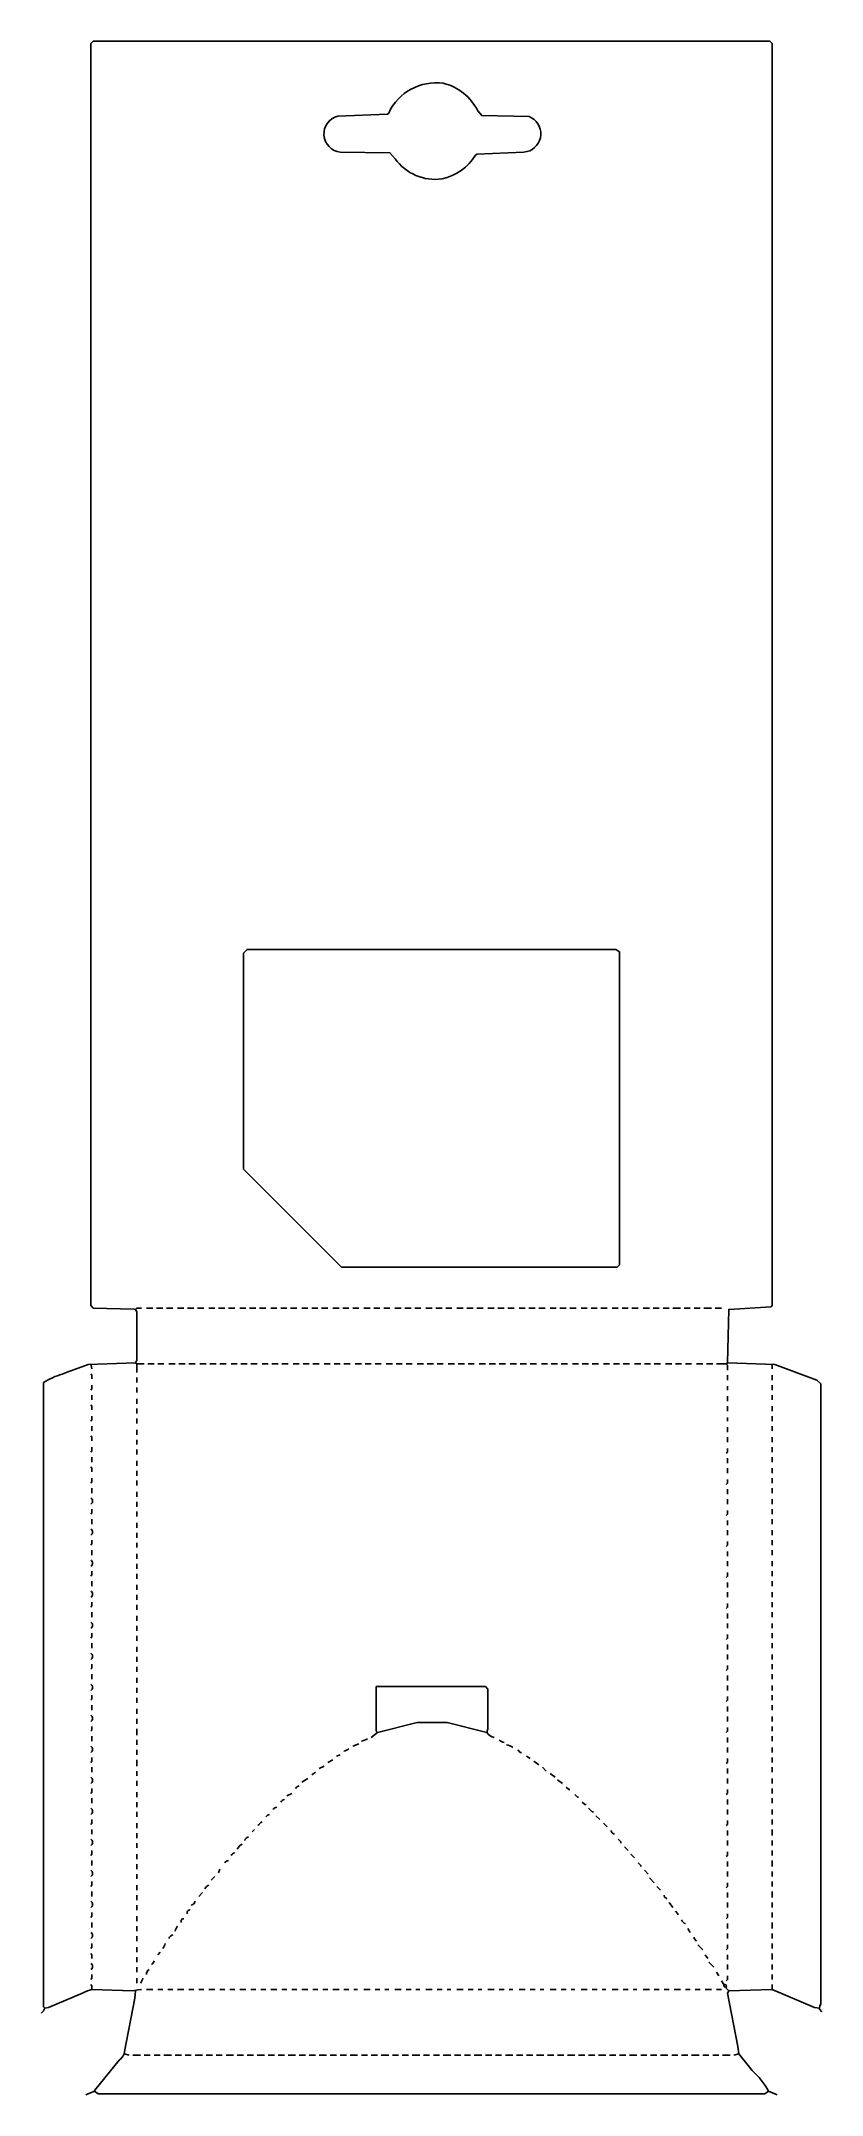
# Model space of a CAD drawing. Extents: x 31 to 660, y 84 to 1739.
import ezdxf

# ---------------------------------------------------------------- set-up
doc = ezdxf.new("R2010")
doc.units = 0
doc.layers.get('0').update_dxf_attribs({"linetype": 'CONTINUOUS'})

msp = doc.modelspace()

# ---------------------------------------------------------------- linework, layer by layer
at = {"color": 250, "linetype": 'CONTINUOUS'}
for points in [[(584, 668), (584, 672), (583, 673), (584, 674), (585, 717), (619, 719), (620, 720), (620, 1737), (618, 1739), (73, 1739), (71, 1737), (71, 720), (73, 718), (106.1, 717.2), (107, 717), (108, 718), (112, 718)], [(495, 751), (497, 753), (497, 1005), (494, 1007), (197, 1007), (195, 1005), (194, 1004), (194, 830), (273, 751), (495, 751)], [(108, 666), (108, 673), (107, 674), (108, 676), (108, 715), (107, 717)], [(116, 718), (121, 718)], [(124, 718), (129, 718)], [(132, 718), (137, 718)], [(141, 718), (146, 718)], [(149, 718), (154, 718)], [(157, 718), (162, 718)], [(166, 718), (171, 718)], [(174, 718), (179, 718)], [(182, 718), (187, 718)], [(191, 718), (196, 718)], [(199, 718), (204, 718)], [(207, 718), (212, 718)], [(216, 718), (221, 718)], [(224, 718), (229, 718)], [(232, 718), (237, 718)], [(241, 718), (246, 718)], [(249, 718), (254, 718)], [(257, 718), (262, 718)], [(266, 718), (271, 718)], [(274, 718), (279, 718)], [(282, 718), (287, 718)], [(291, 718), (296, 718)], [(299, 718), (304, 718)], [(307, 718), (312, 718)], [(316, 718), (321, 718)], [(324, 718), (329, 718)], [(332, 718), (337, 718)], [(341, 718), (346, 718)], [(349, 718), (354, 718)], [(357, 718), (362, 718)], [(366, 718), (371, 718)], [(374, 718), (379, 718)], [(382, 718), (387, 718)], [(391, 718), (396, 718)], [(399, 718), (404, 718)], [(407, 718), (412, 718)], [(416, 718), (421, 718)], [(424, 718), (429, 718)], [(432, 718), (437, 718)], [(441, 718), (446, 718)], [(449, 718), (454, 718)], [(457, 718), (462, 718)], [(466, 718), (471, 718)], [(474, 718), (479, 718)], [(482, 718), (487, 718)], [(491, 718), (496, 718)], [(499, 718), (504, 718)], [(507, 718), (512, 718)], [(516, 718), (521, 718)], [(524, 718), (529, 718)], [(532, 718), (537, 718)], [(549, 718), (554, 718)], [(557, 718), (562, 718)], [(574, 718), (579, 718)], [(72, 669), (71, 673)], [(108, 658), (108, 662)], [(117, 673), (122, 673)], [(134, 673), (139, 673)], [(142, 673), (147, 673)], [(159, 673), (164, 673)], [(167, 673), (172, 673)], [(184, 673), (189, 673)], [(192, 673), (197, 673)], [(209, 673), (214, 673)], [(217, 673), (222, 673)], [(234, 673), (239, 673)], [(242, 673), (247, 673)], [(259, 673), (264, 673)], [(267, 673), (272, 673)], [(284, 673), (289, 673)], [(292, 673), (297, 673)], [(309, 673), (314, 673)], [(317, 673), (322, 673)], [(334, 673), (339, 673)], [(342, 673), (347, 673)], [(359, 673), (364, 673)], [(367, 673), (372, 673)], [(384, 673), (389, 673)], [(392, 673), (397, 673)], [(409, 673), (414, 673)], [(417, 673), (422, 673)], [(434, 673), (439, 673)], [(442, 673), (447, 673)], [(459, 673), (464, 673)], [(467, 673), (472, 673)], [(484, 673), (489, 673)], [(492, 673), (497, 673)], [(509, 673), (514, 673)], [(517, 673), (522, 673)], [(534, 673), (539, 673)], [(542, 673), (547, 673)], [(559, 673), (564, 673)], [(567, 673), (572, 673)], [(660, 151), (658, 153), (658, 154), (658.3, 155.9), (659, 157), (659, 657), (656, 660), (622, 672.5), (584, 674)], [(620, 669), (620, 673)], [(620, 660), (620, 664)], [(108, 650), (108, 654)], [(620, 652), (620, 656)], [(620, 644), (620, 648)], [(108, 641), (108, 645)], [(108, 633), (108, 637)], [(108, 625), (108, 629)], [(620, 635), (620, 639)], [(620, 627), (620, 631)], [(108, 616), (108, 620)], [(620, 619), (620, 623)], [(620, 610), (620, 614)], [(108, 608), (108, 612)], [(108, 600), (108, 604)], [(620, 602), (620, 606)], [(620, 594), (620, 598)], [(108, 591), (108, 595)], [(108, 583), (108, 587)], [(620, 585), (620, 589)], [(620, 577), (620, 581)], [(108, 575), (108, 579)], [(108, 566), (108, 570)], [(620, 569), (620, 573)], [(620, 560), (620, 564)], [(108, 558), (108, 562)], [(108, 550), (108, 554)], [(620, 552), (620, 556)], [(620, 544), (620, 548)], [(108, 541), (108, 545)], [(108, 533), (108, 537)], [(620, 535), (620, 539)], [(620, 527), (620, 531)], [(108, 525), (108, 529)], [(108, 516), (108, 520)], [(620, 519), (620, 523)], [(620, 510), (620, 514)], [(108, 508), (108, 512)], [(108, 500), (108, 504)], [(620, 502), (620, 506)], [(620, 494), (620, 498)], [(108, 491), (108, 495)], [(108, 483), (108, 487)], [(620, 485), (620, 489)], [(620, 477), (620, 481)], [(108, 475), (108, 479)], [(108, 466), (108, 470)], [(620, 469), (620, 473)], [(620, 460), (620, 464)], [(108, 458), (108, 462)], [(108, 450), (108, 454)], [(620, 452), (620, 456)], [(620, 444), (620, 448)], [(108, 441), (108, 445)], [(108, 433), (108, 437)], [(620, 435), (620, 439)], [(620, 427), (620, 431)], [(108, 425), (108, 429)], [(108, 416), (108, 420)], [(620, 419), (620, 423)], [(620, 410), (620, 414)], [(108, 408), (108, 412)], [(108, 400), (108, 404)], [(620, 402), (620, 406)], [(620, 394), (620, 398)], [(108, 391), (108, 395)], [(108, 383), (108, 387)], [(302, 376), (334, 384), (358, 384), (390, 376)], [(620, 385), (620, 389)], [(620, 377), (620, 381)], [(108, 374), (108, 379)], [(108, 366), (108, 370)], [(282, 365), (287, 367)], [(620, 369), (620, 373)], [(108, 358), (108, 362)], [(108, 349), (108, 354)], [(255, 347), (259, 349)], [(269, 357), (272, 358)], [(418, 360), (417, 360), (415, 362)], [(425, 355), (422, 357)], [(432, 350), (428, 353)], [(438, 345), (435, 348)], [(620, 360), (620, 364)], [(620, 352), (620, 356)], [(620, 344), (620, 348)], [(108, 341), (108, 345)], [(108, 333), (108, 337)], [(249, 342), (252, 344)], [(445, 340), (441, 343)], [(451, 335), (447, 338)], [(457, 330), (456, 330), (454, 332)], [(620, 335), (620, 339)], [(620, 327), (620, 331)], [(108, 324), (108, 328)], [(108, 316), (108, 320)], [(229, 325), (233, 327)], [(464, 324), (463, 324), (461, 326)], [(470, 318), (469, 318), (467, 320)], [(476, 312), (475, 312), (472, 315)], [(620, 319), (620, 323)], [(108, 308), (108, 312)], [(108, 299), (108, 303)], [(201, 296), (203, 298)], [(481, 306), (478, 309)], [(487, 300), (484, 303)], [(620, 310), (620, 314)], [(620, 302), (620, 306)], [(620, 293), (620, 298)], [(108, 291), (108, 295)], [(108, 283), (108, 287)], [(498, 287), (498, 288), (496, 290)], [(504, 281), (501, 284)], [(620, 285), (620, 289)], [(108, 274), (108, 278)], [(108, 266), (108, 270)], [(174, 263), (175, 266)], [(509, 275), (506, 278)], [(514, 268), (514, 269), (512, 271)], [(520, 262), (517, 265)], [(620, 277), (620, 281)], [(620, 268), (620, 273)], [(108, 258), (108, 262)], [(108, 249), (108, 253)], [(168, 257), (171, 260)], [(525, 255), (521, 259)], [(530, 249), (527, 252)], [(620, 260), (620, 264)], [(620, 252), (620, 256)], [(108, 241), (108, 245)], [(108, 233), (108, 237)], [(158, 244), (161, 247)], [(535, 242), (533, 244), (533, 245)], [(540, 235), (537, 239)], [(544, 229), (544, 230), (542, 232)], [(620, 243), (620, 248)], [(620, 235), (620, 239)], [(108, 224), (108, 228)], [(108, 216), (108, 220)], [(554, 215), (552, 218)], [(620, 227), (620, 231)], [(620, 218), (620, 223)], [(108, 208), (108, 212)], [(108, 199), (108, 203)], [(125, 197), (127, 199)], [(559, 208), (557, 210), (557, 211)], [(564, 201), (560, 205)], [(620, 210), (620, 214)], [(620, 202), (620, 206)], [(108, 191), (108, 195)], [(108, 183), (108, 187)], [(568, 194), (566, 197)], [(577, 180), (575, 183)], [(620, 193), (620, 198)], [(620, 185), (620, 189)], [(108, 174), (108, 178)], [(116, 169), (121, 169)], [(125, 169), (129, 169)], [(133, 169), (137, 169)], [(141, 169), (146, 169)], [(150, 169), (154, 169)], [(158, 169), (162, 169)], [(166, 169), (171, 169)], [(175, 169), (179, 169)], [(183, 169), (187, 169)], [(191, 169), (196, 169)], [(200, 169), (204, 169)], [(208, 169), (212, 169)], [(216, 169), (221, 169)], [(225, 169), (229, 169)], [(233, 169), (237, 169)], [(241, 169), (246, 169)], [(250, 169), (254, 169)], [(258, 169), (262, 169)], [(266, 169), (271, 169)], [(275, 169), (279, 169)], [(283, 169), (286, 169)], [(291, 169), (296, 169)], [(300, 169), (304, 169)], [(308, 169), (311, 169)], [(316, 169), (321, 169)], [(325, 169), (329, 169)], [(333, 169), (336, 169)], [(341, 169), (346, 169)], [(350, 169), (354, 169)], [(358, 169), (361, 169)], [(366, 169), (371, 169)], [(375, 169), (379, 169)], [(383, 169), (386, 169)], [(391, 169), (396, 169)], [(400, 169), (404, 169)], [(408, 169), (411, 169)], [(416, 169), (421, 169)], [(425, 169), (429, 169)], [(433, 169), (436, 169)], [(441, 169), (446, 169)], [(450, 169), (454, 169)], [(458, 169), (461, 169)], [(466, 169), (471, 169)], [(475, 169), (479, 169)], [(483, 169), (486, 169)], [(491, 169), (496, 169)], [(500, 169), (504, 169)], [(508, 169), (511, 169)], [(516, 169), (521, 169)], [(525, 169), (529, 169)], [(533, 169), (537, 169)], [(541, 169), (546, 169)], [(550, 169), (554, 169)], [(558, 169), (562, 169)], [(566, 169), (571, 169)], [(575, 169), (579, 169)], [(658, 154), (654.1, 154.4), (620, 169), (585, 168)], [(620, 177), (620, 181)], [(620, 169), (620, 173)], [(102, 116), (98, 117)], [(114, 116), (119, 116)], [(122, 116), (127, 116)], [(139, 116), (144, 116)], [(147, 116), (152, 116)], [(164, 116), (169, 116)], [(172, 116), (177, 116)], [(189, 116), (194, 116)], [(197, 116), (202, 116)], [(214, 116), (219, 116)], [(222, 116), (227, 116)], [(239, 116), (244, 116)], [(247, 116), (252, 116)], [(264, 116), (269, 116)], [(272, 116), (277, 116)], [(289, 116), (294, 116)], [(297, 116), (302, 116)], [(314, 116), (319, 116)], [(322, 116), (327, 116)], [(339, 116), (344, 116)], [(347, 116), (352, 116)], [(364, 116), (369, 116)], [(372, 116), (377, 116)], [(389, 116), (394, 116)], [(397, 116), (402, 116)], [(405, 116), (411, 116)], [(414, 116), (419, 116)], [(422, 116), (427, 116)], [(430, 116), (436, 116)], [(439, 116), (444, 116)], [(447, 116), (452, 116)], [(455, 116), (461, 116)], [(464, 116), (469, 116)], [(472, 116), (477, 116)], [(480, 116), (486, 116)], [(489, 116), (494, 116)], [(497, 116), (502, 116)], [(505, 116), (511, 116)], [(514, 116), (519, 116)], [(522, 116), (527, 116)], [(530, 116), (536, 116)], [(539, 116), (544, 116)], [(547, 116), (552, 116)], [(555, 116), (561, 116)], [(564, 116), (569, 116)], [(572, 116), (577, 116)], [(580, 116), (586, 116)], [(589, 116), (593, 117)], [(74, 87), (77, 85), (614, 85), (617, 87)]]:
    msp.add_lwpolyline(points, dxfattribs=at)
for points in [[(354, 1628, 0.203901), (381, 1647), (382, 1648), (420, 1649.5, 0.735315), (426.1, 1677.2), (424.1, 1678.2), (386, 1679), (382.8, 1682.9, 0.217883), (355, 1705, 0.329453), (311, 1681), (310, 1680), (270, 1678.5, 0.836742), (272, 1649.5), (312, 1649), (316.2, 1644.2, 0.281613), (354, 1628)], [(31, 150, 0.162278), (34, 154), (33, 155), (33, 658, -0.074745), (48.1, 664.8), (51.9, 666.3), (69, 672.5), (107, 674), (108, 673), (114, 673)], [(297, 372), (302, 376), (301, 377), (301, 413), (389, 413), (391, 411), (391, 379), (390, 376, 0.172405), (396, 372)], [(289, 369, 0.078207), (294, 371)], [(275, 361, 0.120666), (279, 363)], [(236, 331, -0.184026), (239, 333)], [(218, 314, -0.184026), (221, 316)], [(224, 320, -0.184026), (227, 322)], [(206, 301, -0.226662), (209, 304)], [(212, 308, -0.205258), (215, 310)], [(195, 289, -0.226662), (198, 292)], [(493, 294, -0.258429), (490, 297)], [(179, 271, -0.184026), (182, 273)], [(184, 277, -0.184026), (187, 279)], [(163, 250, -0.226662), (166, 253)], [(149, 230, -0.649873), (151, 233)], [(152, 237, 0.356963), (155, 240)], [(139, 216, -0.120666), (141, 220)], [(144, 223, -0.649873), (146, 226)], [(116, 181, -0.333333), (118, 185)], [(120, 189, 0.184026), (122, 192)], [(34, 154), (36.9, 154.4), (64.9, 166.2, -0.074583), (72, 169), (105, 168), (109.1, 168.6), (112, 169)], [(67, 84), (74, 87), (74.2, 87.9), (94, 112, 0.09902), (98, 117), (98.3, 118.9), (106.6, 162.1), (107, 168)], [(111, 174, 0.120666), (113, 178)], [(624, 84), (617, 87, 0.077398), (603.8, 103.8), (593, 117), (592.4, 123.1), (584, 166), (585, 168), (583, 170), (583, 171, -0.618034), (581, 173), (579, 176)]]:
    msp.add_lwpolyline(points, format="xyb", dxfattribs=at)
at = {"color": 247, "linetype": 'CONTINUOUS'}
for points in [[(540, 718), (546, 718)], [(565, 718), (571, 718)], [(175, 673), (180, 673)], [(200, 673), (205, 673)], [(225, 673), (230, 673)], [(250, 673), (255, 673)], [(275, 673), (280, 673)], [(300, 673), (305, 673)], [(325, 673), (330, 673)], [(350, 673), (355, 673)], [(375, 673), (380, 673)], [(400, 673), (405, 673)], [(425, 673), (430, 673)], [(450, 673), (455, 673)], [(475, 673), (480, 673)], [(500, 673), (505, 673)], [(525, 673), (530, 673)], [(550, 673), (555, 673)], [(105, 116), (111, 116)], [(130, 116), (136, 116)], [(155, 116), (161, 116)], [(180, 116), (186, 116)], [(205, 116), (211, 116)], [(230, 116), (236, 116)], [(255, 116), (261, 116)], [(280, 116), (286, 116)], [(305, 116), (311, 116)], [(330, 116), (336, 116)], [(355, 116), (361, 116)], [(380, 116), (386, 116)]]:
    msp.add_lwpolyline(points, dxfattribs=at)
at = {"color": 251, "linetype": 'CONTINUOUS'}
for points in [[(72, 661), (72, 664), (71, 665)], [(584, 660), (584, 664)], [(71, 652), (72, 653), (72, 656)], [(72, 644), (72, 648)], [(584, 652), (584, 655)], [(584, 643), (584, 647)], [(72, 636), (72, 639), (71, 640)], [(71, 627), (72, 628), (72, 631)], [(584, 635), (584, 639)], [(584, 627), (584, 630)], [(72, 611), (72, 614), (71, 615)], [(72, 619), (72, 623)], [(584, 618), (584, 622)], [(584, 610), (584, 614)], [(71, 602), (72, 603), (72, 606)], [(72, 594), (72, 598)], [(584, 593), (584, 597)], [(72, 586), (72, 589), (71, 590)], [(71, 577), (72, 578), (72, 581)], [(584, 585), (584, 589)], [(72, 569), (72, 573)], [(584, 568), (584, 572)], [(584, 560), (584, 564)], [(71, 552), (72, 553), (72, 556)], [(72, 544), (72, 548)], [(584, 543), (584, 547)], [(71, 527), (72, 528), (72, 531)], [(584, 535), (584, 539)], [(72, 519), (72, 523)], [(584, 518), (584, 522)], [(584, 510), (584, 514)], [(71, 502), (72, 503), (72, 506)], [(72, 494), (72, 498)], [(584, 493), (584, 497)], [(71, 477), (72, 478), (72, 481)], [(584, 485), (584, 489)], [(72, 469), (72, 473)], [(584, 468), (584, 472)], [(584, 460), (584, 464)], [(71, 452), (72, 453), (72, 456)], [(72, 444), (72, 448)], [(584, 443), (584, 447)], [(71, 427), (72, 428), (72, 431)], [(584, 435), (584, 439)], [(72, 419), (72, 423)], [(584, 418), (584, 422)], [(584, 410), (584, 414)], [(71, 402), (72, 403), (72, 406)], [(72, 394), (72, 398)], [(71, 377), (72, 378), (72, 381)], [(584, 393), (584, 397)], [(584, 385), (584, 389)], [(72, 369), (72, 373)], [(584, 368), (584, 372)], [(71, 352), (72, 353), (72, 356)], [(72, 344), (72, 348)], [(584, 360), (584, 364)], [(71, 327), (72, 328), (72, 331)], [(584, 343), (584, 347)], [(584, 335), (584, 339)], [(72, 319), (72, 323)], [(584, 318), (584, 322)], [(71, 302), (72, 303), (72, 306)], [(72, 294), (72, 298)], [(584, 310), (584, 314)], [(584, 293), (584, 297)], [(584, 285), (584, 289)], [(71, 277), (72, 278), (72, 281)], [(72, 269), (72, 273)], [(584, 268), (584, 272)], [(71, 252), (72, 253), (72, 256)], [(584, 260), (584, 264)], [(72, 244), (72, 248)], [(584, 243), (584, 247)], [(584, 235), (584, 239)], [(71, 227), (72, 228), (72, 231)], [(72, 219), (72, 223)], [(584, 218), (584, 222)], [(71, 202), (72, 203), (72, 206)], [(584, 210), (584, 214)], [(72, 194), (72, 197), (71, 198)], [(584, 193), (584, 197)], [(584, 185), (584, 189)], [(71, 177), (72, 178), (72, 181)]]:
    msp.add_lwpolyline(points, dxfattribs=at)
at = {"color": 27, "linetype": 'CONTINUOUS'}
for points in [[(125, 673), (130, 673)], [(150, 673), (155, 673)], [(262, 352), (266, 354)]]:
    msp.add_lwpolyline(points, dxfattribs=at)
at = {"color": 197, "linetype": 'CONTINUOUS'}
for points in [[(575, 673), (583, 673)], [(573, 187), (569, 191)]]:
    msp.add_lwpolyline(points, dxfattribs=at)
at = {"color": 252, "linetype": 'CONTINUOUS'}
for points in [[(583, 601), (584, 602), (584, 605)], [(583, 576), (584, 577), (584, 580)], [(583, 551), (584, 552), (584, 555)], [(583, 526), (584, 527), (584, 530)], [(583, 501), (584, 502), (584, 505)], [(583, 476), (584, 477), (584, 480)], [(583, 451), (584, 452), (584, 455)], [(583, 426), (584, 427), (584, 430)], [(583, 401), (584, 402), (584, 405)], [(583, 376), (584, 377), (584, 380)], [(583, 351), (584, 352), (584, 355)], [(583, 326), (584, 327), (584, 330)], [(583, 301), (584, 302), (584, 305)], [(583, 276), (584, 277), (584, 280)], [(583, 251), (584, 252), (584, 255)], [(583, 226), (584, 227), (584, 230)], [(583, 201), (584, 202), (584, 205)], [(583, 176), (584, 177), (584, 180)]]:
    msp.add_lwpolyline(points, dxfattribs=at)
at = {"color": 251, "linetype": 'CONTINUOUS'}
for points in [[(71, 560, 0.56619), (71, 565)], [(71, 535, 0.56619), (71, 540)], [(71, 510, 0.56619), (71, 515)], [(71, 485, 0.56619), (71, 490)], [(71, 460, 0.56619), (71, 465)], [(71, 435, 0.56619), (71, 440)], [(71, 410, 0.56619), (71, 415)], [(71, 385, 0.56619), (71, 390)], [(71, 360, 0.56619), (71, 365)], [(71, 335, 0.56619), (71, 340)], [(71, 310, 0.56619), (71, 315)], [(71, 285, 0.56619), (71, 290)], [(71, 260, 0.56619), (71, 265)], [(71, 235, 0.56619), (71, 240)], [(71, 210, 0.56619), (71, 215)], [(71, 185, 0.56619), (71, 190)], [(583, 171, 0.618034), (581, 173)]]:
    msp.add_lwpolyline(points, format="xyb", dxfattribs=at)
at = {"color": 27, "linetype": 'CONTINUOUS'}
for points in [[(404, 368, -0.120666), (400, 370)], [(189, 282, -0.159475), (193, 286)], [(550, 222, -0.226662), (547, 225)], [(129, 202, 0.120666), (131, 206)]]:
    msp.add_lwpolyline(points, format="xyb", dxfattribs=at)
at = {"color": 247, "linetype": 'CONTINUOUS'}
for points in [[(411, 364, 0.165541), (406, 366)], [(134, 210, -0.226662), (137, 213)]]:
    msp.add_lwpolyline(points, format="xyb", dxfattribs=at)
at = {"color": 37, "linetype": 'CONTINUOUS'}
for points in [[(241, 336), (246, 339)], [(72, 169), (72, 172), (71, 173)]]:
    msp.add_lwpolyline(points, dxfattribs=at)

doc.saveas('drawing.dxf')
